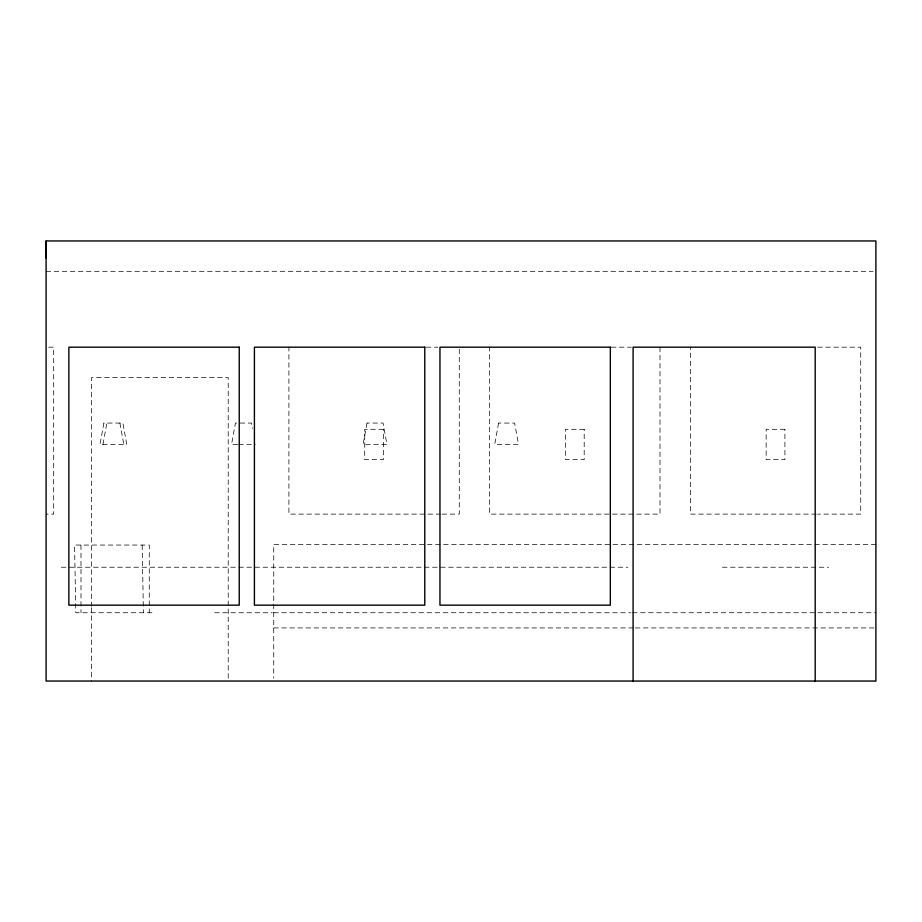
<?xml version="1.0" encoding="UTF-8"?>
<svg xmlns="http://www.w3.org/2000/svg" width="922" height="922" viewBox="0 0 922 922"><rect width="100%" height="100%" fill="white"/><g stroke="black" fill="none" stroke-linecap="round" stroke-linejoin="round"><path stroke-width="0.69" stroke-dasharray="4.61 3.46" d="M102.953 444.358L106.848 423.06M46.1 271.31L873.03 271.31M48.624 347.179L53.683 347.179L53.683 514.119L46.1 514.119M426.344 347.179L437.846 347.179M611.321 347.179L631.363 347.179M817.733 347.179L860.722 347.179L860.722 514.119L817.768 514.119M237.507 444.358L231.56 444.358L235.444 423.06L251.476 423.06L252.444 428.384M238.694 444.358L255.359 444.358M440.67 514.119L288.909 514.119L288.909 347.179M442.099 514.119L459.283 514.119L459.283 347.179M816.339 514.119L690.348 514.119L690.348 347.179M875.9 544.464L273.73 544.464L273.73 678.177M61.278 567.226L627.928 567.226M722.422 567.226L828.648 567.226M151.934 612.75L75.811 612.75L74.555 545.052L149.272 545.052L149.272 612.75M214.711 612.75L272.209 612.75M273.73 612.75L630.994 612.75M632.434 612.75L875.9 612.75M273.73 627.928L633.875 627.928M635.316 627.928L875.9 627.928M119.895 423.06L123.79 444.358M142.172 545.052L143.429 612.75M660.002 347.179L660.002 514.119L489.628 514.119L489.628 347.179M228.207 678.166L228.207 377.536L91.624 377.536L91.624 606.25M91.624 607.679L91.624 681.047M80.986 545.052L80.986 612.75M103.875 423.06L99.991 444.358L126.752 444.358L122.868 423.06L103.875 423.06M367.014 423.06L363.13 444.358L386.929 444.358L383.045 423.06L367.014 423.06M498.595 423.06L494.711 444.358L518.498 444.358L514.614 423.06L498.595 423.06M383.471 429.295L364.709 429.295L364.709 459.64L383.471 459.64L383.471 429.295M584.191 429.295L565.44 429.295L565.44 459.64L584.191 459.64L584.191 429.295M784.922 429.295L766.159 429.295L766.159 459.64L784.922 459.64L784.922 429.295"/><path stroke-width="1.38" d="M46.1 258.045L46.1 240.953L875.9 240.953L875.9 681.047L46.1 681.047L46.1 240.953M815.198 681.047L815.198 347.179L633.091 347.179L633.091 681.047M239.236 347.179L68.862 347.179L68.862 605.166L239.236 605.166L239.236 347.179M424.777 347.179L254.414 347.179L254.414 605.166L424.777 605.166L424.777 347.179M610.329 347.179L439.955 347.179L439.955 605.166L610.329 605.166L610.329 347.179"/></g></svg>
